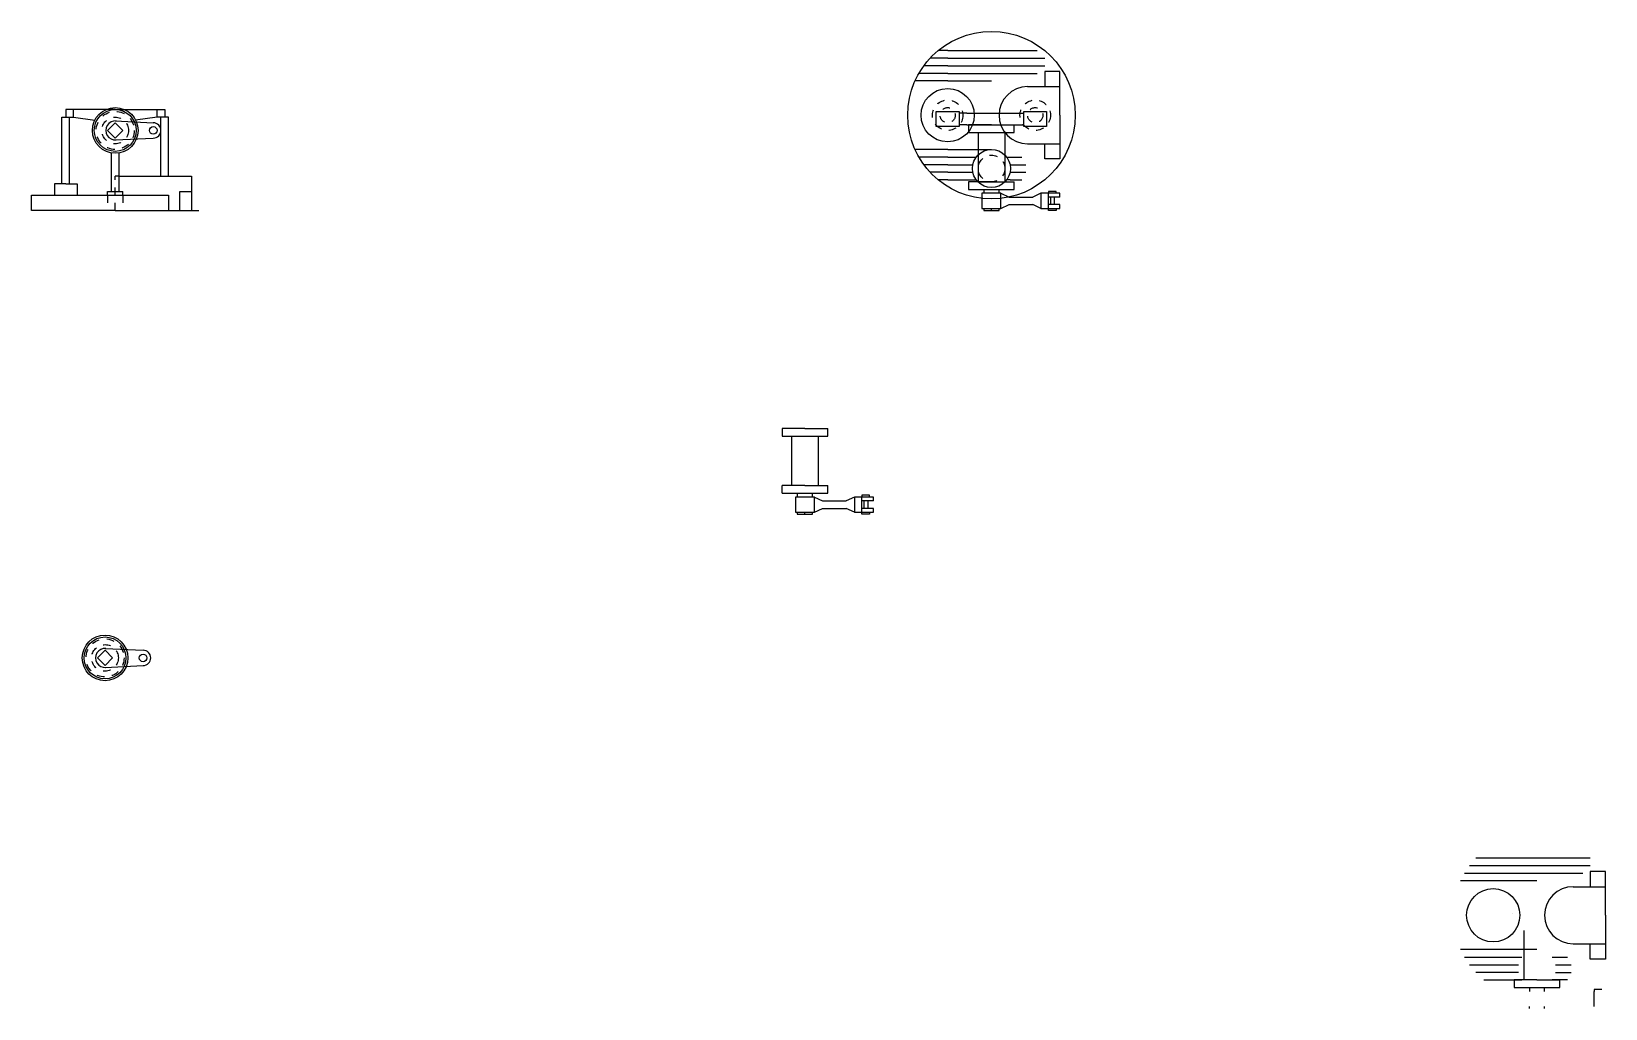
# Model space of a CAD drawing. Header units: inches. Extents: x 6.4 to 27.1, y 4.5 to 17.3.
import ezdxf

# ---------------------------------------------------------------- set-up
doc = ezdxf.new("R2010")
doc.units = ezdxf.units.IN
doc.header["$MEASUREMENT"] = 0
doc.linetypes.add('ACAD_ISO02W100', pattern=[15, 12, -3])
for name, color, linetype in [('Arcuri', 161, 'Continuous'), ('Capac_Cilindru', 220, 'Continuous'), ('Legatura_Capac', 140, 'Continuous'), ('Nervuri_Capac_Cilindru', 91, 'Continuous')]:
    doc.layers.add(name, color=color, linetype=linetype)

msp = doc.modelspace()

# ---------------------------------------------------------------- linework, layer by layer
at = {"layer": 'Arcuri', "linetype": 'ACAD_ISO02W100', "ltscale": 0.005}
for centre, radius in [((18.454, 16.195), 0.2), ((19.604, 16.195), 0.2), ((18.454, 16.195), 0.1), ((19.604, 16.195), 0.1)]:
    msp.add_circle(centre, radius, dxfattribs=at)
at = {"layer": 'Capac_Cilindru', "ltscale": 0.005}
for p, q in [((19.929, 16.77), (19.729, 16.77)), ((19.729, 16.77), (19.729, 16.57)), ((19.929, 16.57), (19.929, 16.77)), ((19.504, 16.57), (19.929, 16.57)), ((19.929, 16.195), (19.929, 16.57)), ((6.818, 15.295), (6.818, 16.17)), ((6.818, 16.17), (6.868, 16.17)), ((7.518, 16.27), (6.868, 16.27)), ((6.868, 16.27), (6.868, 16.17)), ((6.868, 16.17), (6.968, 16.17)), ((6.918, 15.295), (6.918, 16.17)), ((6.968, 16.17), (6.968, 16.27)), ((6.968, 16.17), (7.25, 16.131)), ((7.518, 16.27), (8.168, 16.27)), ((8.068, 16.17), (7.785, 16.131)), ((8.068, 16.17), (8.068, 16.27)), ((8.168, 16.17), (8.068, 16.17)), ((8.118, 15.395), (8.118, 16.17)), ((8.168, 16.27), (8.168, 16.17)), ((8.218, 16.17), (8.168, 16.17)), ((8.218, 15.395), (8.218, 16.17)), ((18.704, 16.22), (18.604, 16.22)), ((18.704, 16.22), (19.354, 16.22)), ((18.704, 16.22), (18.704, 16.22)), ((19.354, 16.22), (19.454, 16.22)), ((19.929, 16.195), (19.929, 15.82)), ((18.704, 16.07), (18.604, 16.07)), ((18.704, 16.07), (19.354, 16.07)), ((19.354, 16.07), (19.454, 16.07)), ((19.504, 15.82), (19.929, 15.82)), ((19.729, 15.62), (19.729, 15.82)), ((19.929, 15.82), (19.929, 15.62)), ((19.929, 15.62), (19.729, 15.62)), ((7.568, 15.395), (8.518, 15.395)), ((8.518, 15.395), (8.518, 14.945)), ((6.868, 15.295), (6.718, 15.295)), ((6.718, 15.295), (6.718, 15.145)), ((6.868, 15.295), (7.018, 15.295)), ((7.018, 15.295), (7.018, 15.145)), ((8.368, 14.945), (8.368, 15.195)), ((8.368, 15.195), (8.518, 15.195)), ((27.096, 6.261, 1.416), (26.896, 6.261, 1.416)), ((26.896, 6.261, 1.416), (26.896, 6.061, 1.416)), ((27.096, 6.061, 1.416), (27.096, 6.261, 1.416)), ((26.671, 6.061, 1.416), (27.096, 6.061, 1.416)), ((27.096, 5.686, 1.416), (27.096, 6.061, 1.416)), ((25.871, 5.711, 1.416), (25.871, 5.711, 1.416)), ((27.096, 5.686, 1.416), (27.096, 5.311, 1.416)), ((26.671, 5.311, 1.416), (27.096, 5.311, 1.416)), ((26.896, 5.111, 1.416), (26.896, 5.311, 1.416)), ((27.096, 5.311, 1.416), (27.096, 5.111, 1.416)), ((27.096, 5.111, 1.416), (26.896, 5.111, 1.416))]:
    msp.add_line(p, q, dxfattribs=at)
at = {"layer": 'Capac_Cilindru', "ltscale": 0.05}
for p, q in [((7.468, 15.695), (7.468, 15.699)), ((7.468, 15.195), (7.468, 15.695)), ((7.568, 15.695), (7.568, 15.699)), ((7.568, 15.195), (7.568, 15.695)), ((7.418, 15.145), (7.418, 15.195)), ((7.418, 15.195), (7.618, 15.195)), ((7.618, 15.145), (7.618, 15.195)), ((7.518, 14.945), (6.418, 14.945)), ((7.518, 14.945), (8.618, 14.945))]:
    msp.add_line(p, q, dxfattribs=at)
at = {"layer": 'Capac_Cilindru', "linetype": 'ACAD_ISO02W100', "ltscale": 0.005}
for p, q in [((7.518, 14.945), (7.518, 15.395)), ((7.568, 15.395), (7.518, 15.395)), ((7.418, 15.145), (7.418, 14.945)), ((7.618, 15.145), (7.618, 14.945))]:
    msp.add_line(p, q, dxfattribs=at)
at = {"layer": 'Capac_Cilindru', "ltscale": 0.005}
for points in [[(18.304, 16.245), (18.604, 16.245), (18.604, 16.195), (18.604, 16.045), (18.454, 16.045), (18.304, 16.045)], [(19.454, 16.245), (19.754, 16.245), (19.754, 16.195), (19.754, 16.045), (19.604, 16.045), (19.454, 16.045)]]:
    msp.add_lwpolyline(points, close=True, dxfattribs=at)
for centre, radius in [((19.029, 16.195), 1.1), ((18.454, 16.195), 0.35), ((19.029, 15.495), 0.25), ((25.621, 5.686, 1.416), 0.35)]:
    msp.add_circle(centre, radius, dxfattribs=at)
at = {"layer": 'Capac_Cilindru', "linetype": 'ACAD_ISO02W100', "ltscale": 0.005}
msp.add_circle((19.029, 15.495), 0.175, dxfattribs=at)
at = {"layer": 'Capac_Cilindru', "ltscale": 0.005}
for centre in [(19.504, 16.195), (26.671, 5.686, 1.416)]:
    msp.add_arc(centre, 0.375, 90, 270, dxfattribs=at)
at = {"layer": 'Legatura_Capac', "ltscale": 0.005}
for p, q in [((7.518, 16.12), (8.018, 16.095)), ((19.029, 16.07), (18.729, 16.07)), ((18.729, 16.07), (18.729, 15.97)), ((18.729, 15.97), (19.329, 15.97)), ((18.854, 15.97), (18.854, 15.32)), ((19.029, 16.07), (19.329, 16.07)), ((19.204, 15.97), (19.204, 15.87)), ((19.204, 15.97), (19.204, 15.32)), ((19.329, 15.97), (19.329, 16.07)), ((7.518, 15.87), (8.018, 15.895)), ((19.029, 15.32), (18.729, 15.32)), ((18.729, 15.32), (18.729, 15.22)), ((18.854, 15.32), (19.204, 15.32)), ((19.029, 15.32), (19.329, 15.32)), ((19.329, 15.22), (19.329, 15.32)), ((18.729, 15.22), (19.329, 15.22)), ((18.929, 15.22), (18.929, 15.17)), ((19.129, 15.17), (19.129, 15.22)), ((19.154, 15.17), (19.261, 15.12)), ((19.261, 15.12), (19.572, 15.12)), ((19.679, 15.17), (19.572, 15.12)), ((19.879, 15.195), (19.779, 15.195)), ((19.779, 15.195), (19.779, 15.17)), ((19.779, 14.97), (19.779, 15.17)), ((19.804, 15.12), (19.779, 15.12)), ((19.929, 15.12), (19.804, 15.12)), ((19.804, 15.12), (19.804, 15.02)), ((19.854, 15.12), (19.854, 15.02)), ((19.879, 15.17), (19.879, 15.195)), ((18.929, 14.97), (18.929, 14.945)), ((18.929, 14.945), (19.129, 14.945)), ((19.029, 14.945), (19.029, 14.97)), ((19.129, 14.945), (19.129, 14.97)), ((19.154, 14.97), (19.261, 15.02)), ((19.261, 15.02), (19.572, 15.02)), ((19.679, 14.97), (19.572, 15.02)), ((19.804, 15.02), (19.779, 15.02)), ((19.779, 14.945), (19.779, 14.97)), ((19.879, 14.945), (19.779, 14.945)), ((19.929, 15.02), (19.804, 15.02)), ((19.879, 14.97), (19.879, 14.945)), ((19.929, 14.97), (19.929, 15.02)), ((16.578, 12.079), (16.278, 12.079)), ((16.278, 12.079), (16.278, 11.979)), ((16.578, 12.079), (16.878, 12.079)), ((16.878, 11.979), (16.878, 12.079)), ((16.278, 11.979), (16.878, 11.979)), ((16.403, 11.979), (16.403, 11.329)), ((16.753, 11.979), (16.753, 11.329)), ((16.578, 11.329), (16.278, 11.329)), ((16.278, 11.229), (16.278, 11.329)), ((16.278, 11.229), (16.878, 11.229)), ((16.478, 11.229), (16.478, 11.179)), ((16.578, 11.329), (16.878, 11.329)), ((16.678, 11.179), (16.678, 11.229)), ((16.703, 11.179), (16.811, 11.129)), ((16.878, 11.229), (16.878, 11.329)), ((17.228, 11.179), (17.121, 11.129)), ((17.428, 11.204), (17.328, 11.204)), ((17.328, 11.204), (17.328, 11.179)), ((17.328, 10.979), (17.328, 11.179)), ((17.428, 11.179), (17.428, 11.204)), ((16.478, 10.979), (16.478, 10.954)), ((16.578, 10.954), (16.578, 10.979)), ((16.678, 10.954), (16.678, 10.979)), ((16.703, 10.979), (16.811, 11.029)), ((16.811, 11.129), (17.121, 11.129)), ((16.811, 11.029), (17.121, 11.029)), ((17.228, 10.979), (17.121, 11.029)), ((17.353, 11.129), (17.328, 11.129)), ((17.353, 11.029), (17.328, 11.029)), ((17.328, 10.954), (17.328, 10.979)), ((17.478, 11.129), (17.353, 11.129)), ((17.353, 11.129), (17.353, 11.029)), ((17.478, 11.029), (17.353, 11.029)), ((17.403, 11.129), (17.403, 11.029)), ((17.428, 10.979), (17.428, 10.954)), ((17.478, 10.979), (17.478, 11.029)), ((16.478, 10.954), (16.678, 10.954)), ((17.428, 10.954), (17.328, 10.954)), ((7.384, 9.191), (7.884, 9.166)), ((7.384, 8.941), (7.884, 8.966)), ((26.021, 5.486, 2.566), (26.021, 4.836, 2.566)), ((26.196, 4.836, 2.566), (25.896, 4.836, 2.566)), ((25.896, 4.836, 2.566), (25.896, 4.736, 2.566)), ((26.196, 4.836, 2.566), (26.496, 4.836, 2.566)), ((26.496, 4.736, 2.566), (26.496, 4.836, 2.566)), ((25.896, 4.736, 2.566), (26.496, 4.736, 2.566)), ((26.096, 4.736, 2.566), (26.096, 4.686, 2.566)), ((26.296, 4.686, 2.566), (26.296, 4.736, 2.566)), ((27.046, 4.711, 2.566), (26.946, 4.711, 2.566)), ((26.946, 4.711, 2.566), (26.946, 4.686, 2.566)), ((26.946, 4.486, 2.566), (26.946, 4.686, 2.566)), ((26.296, 4.461, 2.566), (26.296, 4.486, 2.566))]:
    msp.add_line(p, q, dxfattribs=at)
at = {"layer": 'Legatura_Capac'}
msp.add_line((26.096, 4.461, 2.566), (26.096, 4.486, 2.566), dxfattribs=at)
at = {"layer": 'Legatura_Capac', "ltscale": 0.005}
for points in [[(7.418, 15.995), (7.518, 15.895), (7.618, 15.995), (7.518, 16.095)], [(18.904, 15.17), (18.904, 14.97), (19.154, 14.97), (19.154, 15.17), (19.129, 15.17), (18.929, 15.17)], [(16.453, 11.179), (16.453, 10.979), (16.703, 10.979), (16.703, 11.179), (16.678, 11.179), (16.478, 11.179)], [(7.284, 9.066), (7.384, 8.966), (7.484, 9.066), (7.384, 9.166)]]:
    msp.add_lwpolyline(points, close=True, dxfattribs=at)
for points in [[(19.929, 15.12), (19.929, 15.17), (19.904, 15.17), (19.704, 15.17), (19.679, 15.17), (19.679, 14.97), (19.929, 14.97)], [(17.478, 11.129), (17.478, 11.179), (17.453, 11.179), (17.253, 11.179), (17.228, 11.179), (17.228, 10.979), (17.478, 10.979)]]:
    msp.add_lwpolyline(points, dxfattribs=at)
at = {"layer": 'Legatura_Capac', "ltscale": 0.05}
for centre in [(7.518, 15.995), (7.384, 9.066)]:
    msp.add_circle(centre, 0.3, dxfattribs=at)
at = {"layer": 'Legatura_Capac', "ltscale": 0.005}
for centre, radius in [((7.518, 15.995), 0.275), ((8.018, 15.995), 0.05), ((7.384, 9.066), 0.275), ((7.884, 9.066), 0.05)]:
    msp.add_circle(centre, radius, dxfattribs=at)
at = {"layer": 'Legatura_Capac', "linetype": 'ACAD_ISO02W100', "ltscale": 0.005}
for centre, radius in [((7.518, 15.995), 0.25), ((7.518, 15.995), 0.175), ((7.384, 9.066), 0.25), ((7.384, 9.066), 0.175)]:
    msp.add_circle(centre, radius, dxfattribs=at)
at = {"layer": 'Legatura_Capac', "ltscale": 0.005}
for centre, radius, start, end in [((7.518, 15.995), 0.125, 84.2752, 275.7248), ((8.018, 15.995), 0.1, 270, 90), ((7.384, 9.066), 0.125, 84.2752, 275.7248), ((7.884, 9.066), 0.1, 270, 90)]:
    msp.add_arc(centre, radius, start, end, dxfattribs=at)
at = {"layer": 'Nervuri_Capac_Cilindru', "ltscale": 0.005}
for p, q in [((18.454, 17.045), (18.331, 17.045)), ((18.454, 17.045), (18.784, 17.045)), ((18.784, 17.045), (19.629, 17.045)), ((18.254, 16.845), (18.142, 16.845)), ((18.254, 16.945), (18.224, 16.945)), ((18.454, 16.945), (18.254, 16.945)), ((18.454, 16.845), (18.254, 16.845)), ((18.454, 16.945), (18.784, 16.945)), ((18.454, 16.845), (18.784, 16.845)), ((18.784, 16.945), (19.729, 16.945)), ((18.784, 16.845), (19.729, 16.845)), ((18.254, 16.645), (18.025, 16.645)), ((18.254, 16.745), (18.076, 16.745)), ((18.454, 16.745), (18.254, 16.745)), ((18.454, 16.645), (18.254, 16.645)), ((18.454, 16.745), (18.829, 16.745)), ((18.454, 16.645), (19.029, 16.645)), ((18.829, 16.745), (19.629, 16.745)), ((18.254, 15.745), (18.025, 15.745)), ((18.454, 15.745), (18.254, 15.745)), ((18.454, 15.745), (19.029, 15.745)), ((18.254, 15.645), (18.076, 15.645)), ((18.254, 15.545), (18.142, 15.545)), ((18.454, 15.645), (18.254, 15.645)), ((18.454, 15.545), (18.254, 15.545)), ((18.454, 15.645), (18.829, 15.645)), ((18.454, 15.545), (18.784, 15.545)), ((19.229, 15.645), (19.429, 15.645)), ((19.274, 15.545), (19.479, 15.545)), ((18.254, 15.445), (18.224, 15.445)), ((18.454, 15.445), (18.254, 15.445)), ((18.454, 15.345), (18.331, 15.345)), ((18.454, 15.445), (18.784, 15.445)), ((18.454, 15.345), (18.784, 15.345)), ((18.784, 15.345), (18.829, 15.345)), ((19.274, 15.345), (19.229, 15.345)), ((19.274, 15.445), (19.479, 15.445)), ((19.274, 15.345), (19.429, 15.345)), ((26.896, 6.436, 1.416), (25.392, 6.436, 1.416)), ((26.396, 5.136, 1.416), (26.596, 5.136, 1.416)), ((26.441, 5.036, 1.416), (26.646, 5.036, 1.416)), ((25.498, 4.836, 1.416), (25.996, 4.836, 1.416)), ((26.596, 4.836, 1.416), (26.396, 4.836, 1.416)), ((26.441, 4.936, 1.416), (26.646, 4.936, 1.416))]:
    msp.add_line(p, q, dxfattribs=at)
at = {"layer": 'Nervuri_Capac_Cilindru', "ltscale": 0.05}
for p, q in [((6.418, 14.945), (6.418, 15.145)), ((6.418, 15.145), (8.218, 15.145)), ((8.218, 15.145), (8.218, 14.945))]:
    msp.add_line(p, q, dxfattribs=at)
at = {"layer": 'Nervuri_Capac_Cilindru', "ltscale": 0.005, "elevation": 1.416}
for points in [[(26.796, 6.236), (25.996, 6.236), (25.621, 6.236), (25.421, 6.236), (25.244, 6.236)], [(26.896, 6.336), (25.951, 6.336), (25.621, 6.336), (25.421, 6.336), (25.309, 6.336)], [(26.196, 6.136), (25.621, 6.136), (25.421, 6.136), (25.192, 6.136)], [(26.196, 5.236), (25.621, 5.236), (25.421, 5.236), (25.192, 5.236)], [(25.244, 5.136), (25.421, 5.136), (25.621, 5.136), (25.996, 5.136)], [(25.309, 5.036), (25.421, 5.036), (25.621, 5.036), (25.951, 5.036)], [(25.951, 4.936), (25.621, 4.936), (25.421, 4.936), (25.392, 4.936)]]:
    msp.add_lwpolyline(points, dxfattribs=at)

doc.saveas('drawing.dxf')
